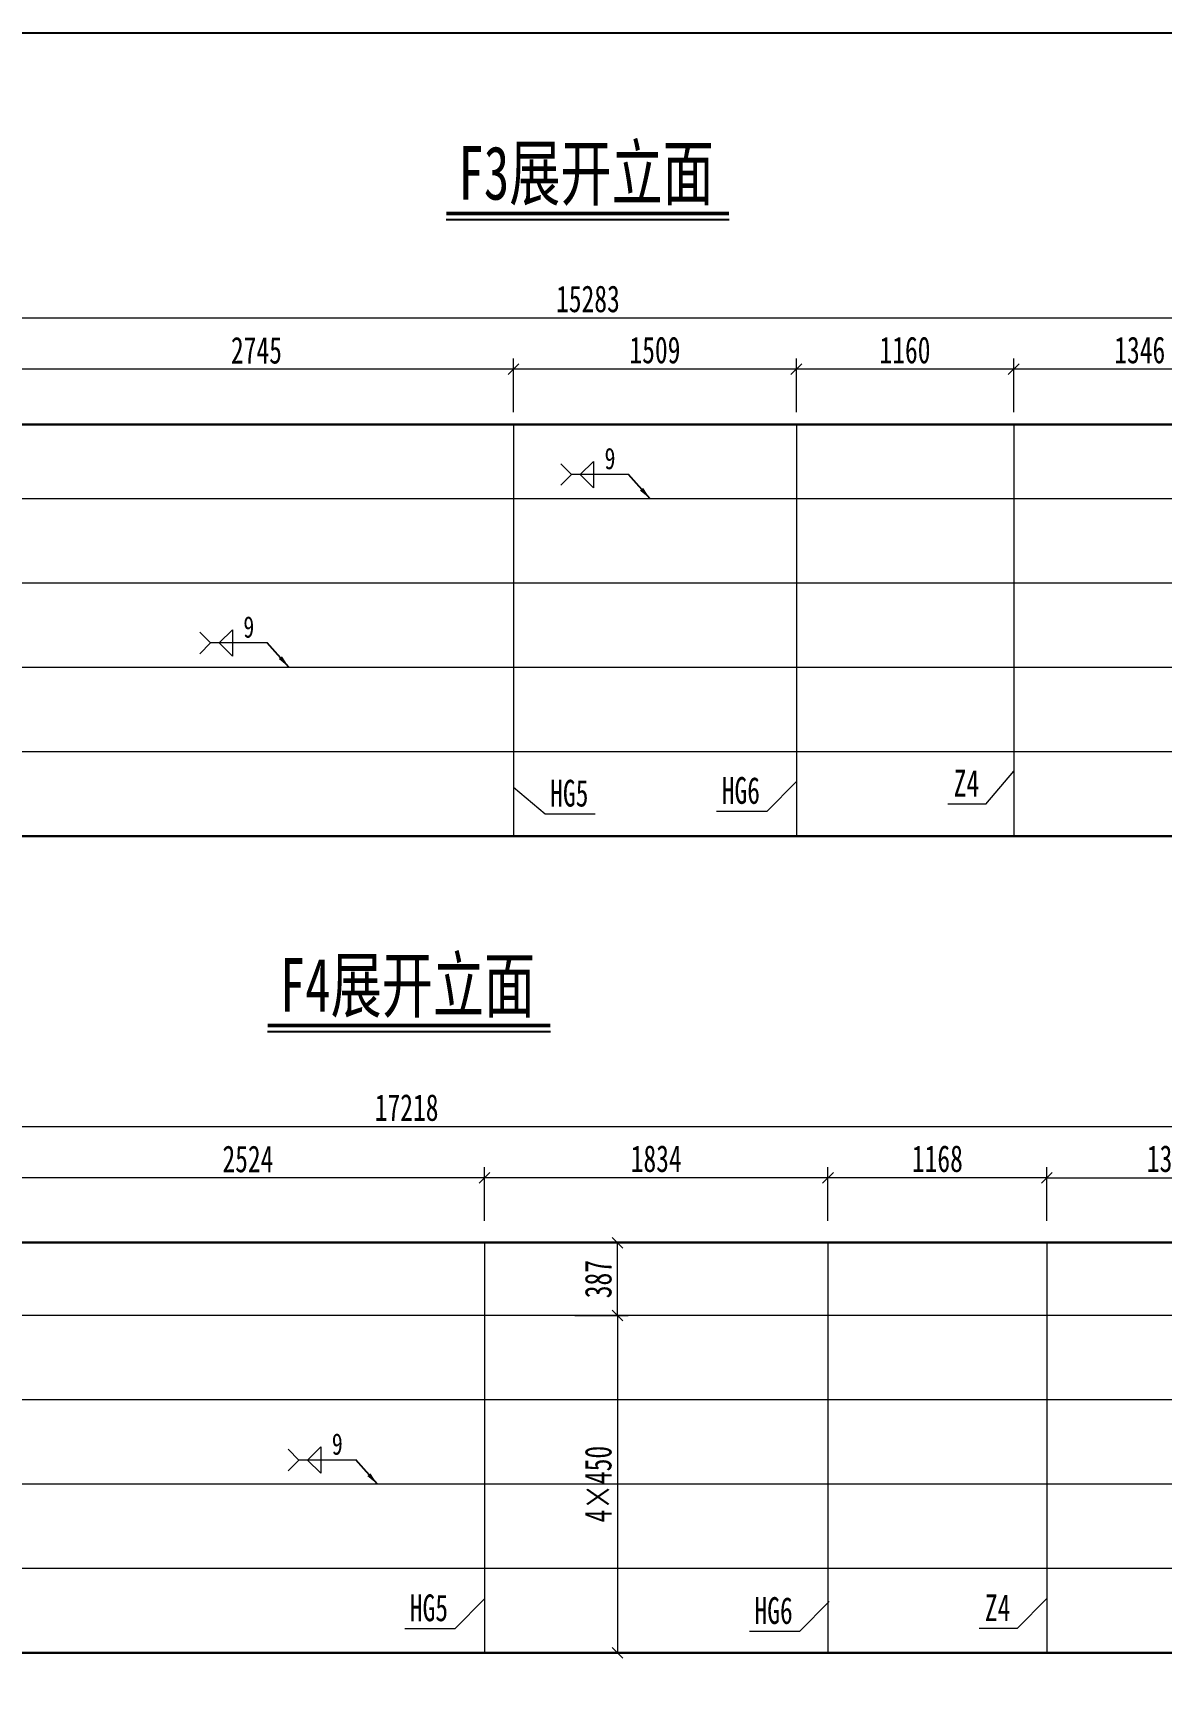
# Model space of a CAD drawing. Header units: millimetres. Extents: x -89049 to 410567, y -307459 to -100425.
# Drawn here: x 309772 to 315793, y -147422 to -138634 of the extents above; entities that cross this region are included whole.
import ezdxf
from ezdxf.enums import TextEntityAlignment as Align

# ---------------------------------------------------------------- set-up
doc = ezdxf.new("R2010")
doc.units = ezdxf.units.MM
doc.linetypes.add('DASHED', pattern=[0.75, 0.5, -0.25])
doc.layers.get('Defpoints').update_dxf_attribs({"color": 8})
for name, color, linetype, lineweight in [('Dim', 4, 'Continuous', 15), ('文字', 7, 'Continuous', 15), ('标注线及字体', 2, 'Continuous', 15), ('桥 构造粗实', 1, 'Continuous', 30), ('细实线', 4, 'Continuous', 15), ('虚线', 7, 'DASHED', 13)]:
    doc.layers.add(name, color=color, linetype=linetype, lineweight=lineweight)
doc.layers.add('Text', color=4, linetype='Continuous')
doc.styles.add('111', font='', dxfattribs={"width": 0.7})
doc.styles.add('BM_Dim', font='', dxfattribs={"width": 0.85})
doc.styles.add('SMEDI', font='', dxfattribs={"width": 0.75})
doc.styles.get("Standard").update_dxf_attribs({"font": ''})
doc.styles.get('111').set_extended_font_data('仿宋_GB2312')
doc.styles.get('BM_Dim').set_extended_font_data('仿宋_GB2312')
doc.styles.get('SMEDI').set_extended_font_data('仿宋_GB2312')
doc.styles.get('Standard').set_extended_font_data('仿宋_GB2312')
doc.dimstyles.new('200', dxfattribs={"dimscale": 0, "dimtxt": 2.5, "dimasz": 1, "dimexe": 1, "dimexo": 1, "dimgap": 0.6, "dimtad": 1, "dimdec": 0, "dimdsep": 46, "dimtxsty": '111', "dimblk": 'OBLIQUE', "dimcen": 0, "dimclrd": 4, "dimclre": 4, "dimclrt": 4, "dimadec": 1, "dimazin": 2, "dimtfac": 1, "dimtdec": 0, "dimtix": 1, "dimtmove": 2, "dimatfit": 3, "dimfxl": 4, "dimfxlon": 1, "dimtolj": 1, "dimlwd": -1, "dimlwe": -1, "dimarcsym": 0})
doc.dimstyles.new('MSteel_1.0_1.0', dxfattribs={"dimtxt": 3, "dimasz": 1.2, "dimexe": 1, "dimexo": 1, "dimgap": 1, "dimtad": 3, "dimtoh": 1, "dimdec": 0, "dimzin": 0, "dimdsep": 46, "dimtxsty": 'Standard', "dimblk": 'ARCHTICK', "dimcen": 0.09, "dimclrd": 3, "dimclre": 3, "dimadec": 0, "dimazin": 0, "dimtfac": 1, "dimtdec": 4, "dimtofl": 0, "dimtmove": 0, "dimatfit": 3, "dimfxl": 1, "dimtolj": 1, "dimtzin": 0, "dimarcsym": 0})

# ---------------------------------------------------------------- blocks, each defined once
blk = doc.blocks.new('_Oblique')
at = {"color": 0, "linetype": 'ByBlock', "lineweight": -2}
blk.add_line((-0.5, -0.5), (0.5, 0.5), dxfattribs=at)
blk = doc.blocks.new('*D4357')
at = {"layer": 'Defpoints', "color": 0, "transparency": 16777216}
for p in [(315006.4, -140428.6), (316352.1, -140767.7), (315006.4, -140791)]:
    blk.add_point(p, dxfattribs=at)
at = {"layer": '细实线', "color": 4, "transparency": 16777216}
for p, q in [((315006.4, -140657.2), (315006.4, -140371.5)), ((316352.1, -140657.2), (316352.1, -140371.5)), ((316352.1, -140428.6), (315006.4, -140428.6))]:
    blk.add_line(p, q, dxfattribs=at)
at = {"layer": '细实线', "color": 4, "transparency": 16777216, "xscale": 57.14285714285715, "yscale": 57.14285714285715, "zscale": 57.14285714285715, "rotation": 180}
blk.add_blockref('_Oblique', (315006.4, -140428.6), dxfattribs=at)
at = {"layer": '细实线', "color": 4, "transparency": 16777216, "xscale": 57.14285714285715, "yscale": 57.14285714285715, "zscale": 57.14285714285715}
blk.add_blockref('_Oblique', (316352.1, -140428.6), dxfattribs=at)
at = {"layer": '细实线', "color": 4, "transparency": 16777216, "insert": (315679.3, -140326.4), "char_height": 142.86, "attachment_point": 5, "style": '111'}
blk.add_mtext('\\A1;1346', dxfattribs=at)
blk = doc.blocks.new('*D4358')
at = {"layer": 'Defpoints', "color": 0, "transparency": 16777216}
for p in [(313846.5, -140428.6), (313846.5, -140786.3), (315006.4, -140791)]:
    blk.add_point(p, dxfattribs=at)
at = {"layer": '细实线', "color": 4, "transparency": 16777216}
for p, q in [((313846.5, -140657.2), (313846.5, -140371.5)), ((315006.4, -140657.2), (315006.4, -140371.5)), ((315006.4, -140428.6), (313846.5, -140428.6))]:
    blk.add_line(p, q, dxfattribs=at)
at = {"layer": '细实线', "color": 4, "transparency": 16777216, "xscale": 57.14285714285715, "yscale": 57.14285714285715, "zscale": 57.14285714285715, "rotation": 180}
blk.add_blockref('_Oblique', (313846.5, -140428.6), dxfattribs=at)
at = {"layer": '细实线', "color": 4, "transparency": 16777216, "xscale": 57.14285714285715, "yscale": 57.14285714285715, "zscale": 57.14285714285715}
blk.add_blockref('_Oblique', (315006.4, -140428.6), dxfattribs=at)
at = {"layer": '细实线', "color": 4, "transparency": 16777216, "insert": (314426.4, -140326.4), "char_height": 142.86, "attachment_point": 5, "style": '111'}
blk.add_mtext('\\A1;1160', dxfattribs=at)
blk = doc.blocks.new('*D4359')
at = {"layer": 'Defpoints', "color": 0, "transparency": 16777216}
for p in [(312337.4, -140428.6), (312337.4, -140816.1), (313846.5, -140786.3)]:
    blk.add_point(p, dxfattribs=at)
at = {"layer": '细实线', "color": 4, "transparency": 16777216}
for p, q in [((312337.4, -140657.2), (312337.4, -140371.5)), ((313846.5, -140657.2), (313846.5, -140371.5)), ((313846.5, -140428.6), (312337.4, -140428.6))]:
    blk.add_line(p, q, dxfattribs=at)
at = {"layer": '细实线', "color": 4, "transparency": 16777216, "xscale": 57.14285714285715, "yscale": 57.14285714285715, "zscale": 57.14285714285715, "rotation": 180}
blk.add_blockref('_Oblique', (312337.4, -140428.6), dxfattribs=at)
at = {"layer": '细实线', "color": 4, "transparency": 16777216, "xscale": 57.14285714285715, "yscale": 57.14285714285715, "zscale": 57.14285714285715}
blk.add_blockref('_Oblique', (313846.5, -140428.6), dxfattribs=at)
at = {"layer": '细实线', "color": 4, "transparency": 16777216, "insert": (313091.9, -140326.4), "char_height": 142.86, "attachment_point": 5, "style": '111'}
blk.add_mtext('\\A1;1509', dxfattribs=at)
blk = doc.blocks.new('*D4360')
at = {"layer": 'Defpoints', "color": 0, "transparency": 16777216}
for p in [(309592.9, -140428.6), (309592.9, -140816.1), (312337.4, -140862.3)]:
    blk.add_point(p, dxfattribs=at)
at = {"layer": '细实线', "color": 4, "transparency": 16777216}
for p, q in [((309592.9, -140657.2), (309592.9, -140371.5)), ((312337.4, -140657.2), (312337.4, -140371.5)), ((312337.4, -140428.6), (309592.9, -140428.6))]:
    blk.add_line(p, q, dxfattribs=at)
at = {"layer": '细实线', "color": 4, "transparency": 16777216, "xscale": 57.14285714285715, "yscale": 57.14285714285715, "zscale": 57.14285714285715, "rotation": 180}
blk.add_blockref('_Oblique', (309592.9, -140428.6), dxfattribs=at)
at = {"layer": '细实线', "color": 4, "transparency": 16777216, "xscale": 57.14285714285715, "yscale": 57.14285714285715, "zscale": 57.14285714285715}
blk.add_blockref('_Oblique', (312337.4, -140428.6), dxfattribs=at)
at = {"layer": '细实线', "color": 4, "transparency": 16777216, "insert": (310965.2, -140327.9), "char_height": 142.86, "attachment_point": 5, "style": '111'}
blk.add_mtext('\\A1;2745', dxfattribs=at)
blk = doc.blocks.new('*D4363')
at = {"layer": 'Defpoints', "color": 0, "transparency": 16777216}
for p in [(305092.9, -140155.9), (305092.9, -140796.8), (320375.7, -140777.9)]:
    blk.add_point(p, dxfattribs=at)
at = {"layer": '细实线', "color": 4, "transparency": 16777216}
for p, q in [((305092.9, -140384.5), (305092.9, -140098.8)), ((320375.7, -140155.9), (305092.9, -140155.9)), ((320375.7, -140384.5), (320375.7, -140098.8))]:
    blk.add_line(p, q, dxfattribs=at)
at = {"layer": '细实线', "color": 4, "transparency": 16777216, "xscale": 57.14285714285715, "yscale": 57.14285714285715, "zscale": 57.14285714285715, "rotation": 180}
blk.add_blockref('_Oblique', (305092.9, -140155.9), dxfattribs=at)
at = {"layer": '细实线', "color": 4, "transparency": 16777216, "xscale": 57.14285714285715, "yscale": 57.14285714285715, "zscale": 57.14285714285715}
blk.add_blockref('_Oblique', (320375.7, -140155.9), dxfattribs=at)
at = {"layer": '细实线', "color": 4, "transparency": 16777216, "insert": (312734.3, -140053.7), "char_height": 142.86, "attachment_point": 5, "style": '111'}
blk.add_mtext('\\A1;15283', dxfattribs=at)
blk = doc.blocks.new('*D4367')
at = {"layer": 'Defpoints', "color": 0, "transparency": 16777216}
for p in [(303157.7, -144470.3), (303157.7, -145087.8), (320375.7, -145092.3)]:
    blk.add_point(p, dxfattribs=at)
at = {"layer": '细实线', "color": 4, "transparency": 16777216}
for p, q in [((303157.7, -144698.9), (303157.7, -144413.2)), ((320375.7, -144698.9), (320375.7, -144413.2)), ((320375.7, -144470.3), (303157.7, -144470.3))]:
    blk.add_line(p, q, dxfattribs=at)
at = {"layer": '细实线', "color": 4, "transparency": 16777216, "xscale": 57.14285714285715, "yscale": 57.14285714285715, "zscale": 57.14285714285715, "rotation": 180}
blk.add_blockref('_Oblique', (303157.7, -144470.3), dxfattribs=at)
at = {"layer": '细实线', "color": 4, "transparency": 16777216, "xscale": 57.14285714285715, "yscale": 57.14285714285715, "zscale": 57.14285714285715}
blk.add_blockref('_Oblique', (320375.7, -144470.3), dxfattribs=at)
at = {"layer": '细实线', "color": 4, "transparency": 16777216, "insert": (311766.7, -144368.1), "char_height": 142.86, "attachment_point": 5, "style": '111'}
blk.add_mtext('\\A1;17218', dxfattribs=at)
blk = doc.blocks.new('*D4373')
at = {"layer": 'Defpoints', "color": 0, "transparency": 16777216}
for p in [(314015.4, -144743), (314015.4, -145233.3), (315183, -145260)]:
    blk.add_point(p, dxfattribs=at)
at = {"layer": '细实线', "color": 4, "transparency": 16777216}
for p, q in [((314015.4, -144971.6), (314015.4, -144685.9)), ((315183, -144971.6), (315183, -144685.9)), ((315183, -144743), (314015.4, -144743))]:
    blk.add_line(p, q, dxfattribs=at)
at = {"layer": '细实线', "color": 4, "transparency": 16777216, "xscale": 57.14285714285715, "yscale": 57.14285714285715, "zscale": 57.14285714285715, "rotation": 180}
blk.add_blockref('_Oblique', (314015.4, -144743), dxfattribs=at)
at = {"layer": '细实线', "color": 4, "transparency": 16777216, "xscale": 57.14285714285715, "yscale": 57.14285714285715, "zscale": 57.14285714285715}
blk.add_blockref('_Oblique', (315183, -144743), dxfattribs=at)
at = {"layer": '细实线', "color": 4, "transparency": 16777216, "insert": (314599.2, -144640.8), "char_height": 142.86, "attachment_point": 5, "style": '111'}
blk.add_mtext('\\A1;1168', dxfattribs=at)
blk = doc.blocks.new('*D4374')
at = {"layer": 'Defpoints', "color": 0, "transparency": 16777216}
for p in [(312181.8, -144743), (312181.8, -145208.1), (314015.4, -145233.3)]:
    blk.add_point(p, dxfattribs=at)
at = {"layer": '细实线', "color": 4, "transparency": 16777216}
for p, q in [((312181.8, -144971.6), (312181.8, -144685.9)), ((314015.4, -144971.6), (314015.4, -144685.9)), ((314015.4, -144743), (312181.8, -144743))]:
    blk.add_line(p, q, dxfattribs=at)
at = {"layer": '细实线', "color": 4, "transparency": 16777216, "xscale": 57.14285714285715, "yscale": 57.14285714285715, "zscale": 57.14285714285715, "rotation": 180}
blk.add_blockref('_Oblique', (312181.8, -144743), dxfattribs=at)
at = {"layer": '细实线', "color": 4, "transparency": 16777216, "xscale": 57.14285714285715, "yscale": 57.14285714285715, "zscale": 57.14285714285715}
blk.add_blockref('_Oblique', (314015.4, -144743), dxfattribs=at)
at = {"layer": '细实线', "color": 4, "transparency": 16777216, "insert": (313098.6, -144640.8), "char_height": 142.86, "attachment_point": 5, "style": '111'}
blk.add_mtext('\\A1;1834', dxfattribs=at)
blk = doc.blocks.new('*D4375')
at = {"layer": 'Defpoints', "color": 0, "transparency": 16777216}
for p in [(309657.7, -144743), (312181.8, -145208.1), (309657.7, -145271.6)]:
    blk.add_point(p, dxfattribs=at)
at = {"layer": '细实线', "color": 4, "transparency": 16777216}
for p, q in [((309657.7, -144971.6), (309657.7, -144685.9)), ((312181.8, -144971.6), (312181.8, -144685.9)), ((312181.8, -144743), (309657.7, -144743))]:
    blk.add_line(p, q, dxfattribs=at)
at = {"layer": '细实线', "color": 4, "transparency": 16777216, "xscale": 57.14285714285715, "yscale": 57.14285714285715, "zscale": 57.14285714285715, "rotation": 180}
blk.add_blockref('_Oblique', (309657.7, -144743), dxfattribs=at)
at = {"layer": '细实线', "color": 4, "transparency": 16777216, "xscale": 57.14285714285715, "yscale": 57.14285714285715, "zscale": 57.14285714285715}
blk.add_blockref('_Oblique', (312181.8, -144743), dxfattribs=at)
at = {"layer": '细实线', "color": 4, "transparency": 16777216, "insert": (310919.7, -144642.3), "char_height": 142.86, "attachment_point": 5, "style": '111'}
blk.add_mtext('\\A1;2524', dxfattribs=at)
blk = doc.blocks.new('_ArchTick')
at = {"color": 0, "linetype": 'ByBlock', "const_width": 0.15}
blk.add_lwpolyline([(-0.5, -0.5), (0.5, 0.5)], dxfattribs=at)
blk = doc.blocks.new('角焊缝2')
at = {"layer": 'Dim'}
blk.add_line((-3138.01, 370.22), (-3132.7, 370.22), dxfattribs=at)
blk.add_lwpolyline([(-3134.75, 371.45), (-3134.75, 368.99), (-3133.52, 370.22)], close=True, dxfattribs=at)
blk.add_lwpolyline([(-3131.7, 369.22), (-3132.7, 370.22), (-3131.7, 371.22)], dxfattribs=at)
blk = doc.blocks.new('*D4396')
at = {"layer": 'Defpoints', "color": 0, "transparency": 16777216}
for p in [(316523.2, -144743), (316523.2, -145136.8), (315183, -145260)]:
    blk.add_point(p, dxfattribs=at)
at = {"layer": '细实线', "color": 4, "transparency": 16777216}
for p, q in [((315183, -144971.6), (315183, -144685.9)), ((316523.2, -144971.6), (316523.2, -144685.9)), ((315183, -144743), (316523.2, -144743))]:
    blk.add_line(p, q, dxfattribs=at)
at = {"layer": '细实线', "color": 4, "transparency": 16777216, "xscale": 57.14285714285715, "yscale": 57.14285714285715, "zscale": 57.14285714285715, "rotation": 180}
blk.add_blockref('_Oblique', (315183, -144743), dxfattribs=at)
at = {"layer": '细实线', "color": 4, "transparency": 16777216, "xscale": 57.14285714285715, "yscale": 57.14285714285715, "zscale": 57.14285714285715}
blk.add_blockref('_Oblique', (316523.2, -144743), dxfattribs=at)
at = {"layer": '细实线', "color": 4, "transparency": 16777216, "insert": (315853.1, -144640.8), "char_height": 142.86, "attachment_point": 5, "style": '111'}
blk.add_mtext('\\A1;1340', dxfattribs=at)
blk = doc.blocks.new('*D4413')
at = {"layer": 'Defpoints', "color": 0, "transparency": 16777216}
for p in [(312322.7, -145476.2), (312322.7, -147276.2), (312892.1, -147276.2)]:
    blk.add_point(p, dxfattribs=at)
at = {"layer": '细实线', "color": 4, "transparency": 16777216}
for p, q in [((312663.5, -145476.2), (312949.2, -145476.2)), ((312892.1, -145476.2), (312892.1, -147276.2)), ((312663.5, -147276.2), (312949.2, -147276.2))]:
    blk.add_line(p, q, dxfattribs=at)
at = {"layer": '细实线', "color": 4, "transparency": 16777216, "xscale": 57.14285714285715, "yscale": 57.14285714285715, "zscale": 57.14285714285715}
for p, rotation in [((312892.1, -145476.2), 90), ((312892.1, -147276.2), 270)]:
    blk.add_blockref('_Oblique', p, dxfattribs=dict(at, rotation=rotation))
at = {"layer": '细实线', "color": 4, "transparency": 16777216, "insert": (312789.8, -146376.2), "char_height": 142.86, "attachment_point": 5, "rotation": 90, "style": '111'}
blk.add_mtext('\\A1;4×450', dxfattribs=at)
blk = doc.blocks.new('*D4414')
at = {"layer": 'Defpoints', "color": 0, "transparency": 16777216}
for p in [(312322.7, -145089.2), (312892.1, -145089.2), (312322.7, -145476.2)]:
    blk.add_point(p, dxfattribs=at)
at = {"layer": '细实线', "color": 4, "transparency": 16777216}
for p, q in [((312663.5, -145089.2), (312949.2, -145089.2)), ((312892.1, -145476.2), (312892.1, -145089.2)), ((312663.5, -145476.2), (312949.2, -145476.2))]:
    blk.add_line(p, q, dxfattribs=at)
at = {"layer": '细实线', "color": 4, "transparency": 16777216, "xscale": 57.14285714285715, "yscale": 57.14285714285715, "zscale": 57.14285714285715}
for p, rotation in [((312892.1, -145089.2), 90), ((312892.1, -145476.2), 270)]:
    blk.add_blockref('_Oblique', p, dxfattribs=dict(at, rotation=rotation))
at = {"layer": '细实线', "color": 4, "transparency": 16777216, "insert": (312789.8, -145282.7), "char_height": 142.86, "attachment_point": 5, "rotation": 90, "style": '111'}
blk.add_mtext('\\A1;387', dxfattribs=at)

msp = doc.modelspace()

# ---------------------------------------------------------------- linework, layer by layer
at = {"color": 4}
for p, q in [((313487.7, -139631.5), (311978.3, -139631.5)), ((312534.3, -143964), (311024.9, -143964))]:
    msp.add_line(p, q, dxfattribs=at)
at = {"color": 6, "const_width": 20.6}
for points in [[(313487.7, -139597.2), (311978.3, -139597.2)], [(312534.3, -143929.7), (311024.9, -143929.7)]]:
    msp.add_lwpolyline(points, dxfattribs=at)
at = {"layer": 'Defpoints'}
msp.add_lwpolyline([(300566.6, -138634.1), (322566.6, -138634.1), (322566.6, -153251.3), (300566.6, -153251.3)], close=True, dxfattribs=at)
at = {"layer": '桥 构造粗实'}
for points in [[(320375.7, -142519.2), (320025.7, -142519.2, -0.414214), (319965.7, -142459.2), (319965.7, -141709.2, -0.414214), (320175.7, -141499.2), (320375.7, -141499.2), (320375.7, -140722.9), (305092.9, -140722.9)], [(303157.7, -147276.2), (320375.7, -147276.2), (320375.7, -146876.2), (320025.7, -146876.2, -0.414214), (319965.7, -146816.2), (319965.7, -146066.2, -0.414214), (320175.7, -145856.2), (320375.7, -145856.2), (320375.7, -145087.8)]]:
    msp.add_lwpolyline(points, format="xyb", dxfattribs=at)
for points in [[(305092.9, -142919.2), (320375.7, -142919.2), (320375.7, -142519.2)], [(320375.7, -145087.8), (303157.7, -145087.8)]]:
    msp.add_lwpolyline(points, dxfattribs=at)
at = {"layer": '细实线'}
for p, q in [((314858.6, -142748.4), (315006.4, -142573.1)), ((312505.8, -142802.1), (312337.4, -142659)), ((313688.8, -142787.5), (313846.5, -142627)), ((313688.8, -142787.5), (313421.2, -142787.5)), ((314858.6, -142748.4), (314655.8, -142748.4)), ((312773.5, -142802.1), (312505.8, -142802.1)), ((312024.1, -147148.2), (312181.8, -146987.6)), ((313863.7, -147162.8), (314021.4, -147002.2)), ((315025.4, -147147.3), (315183, -146986.8)), ((312024.1, -147148.2), (311756.5, -147148.2)), ((313863.7, -147162.8), (313596.1, -147162.8)), ((315025.4, -147147.3), (314822.6, -147147.3))]:
    msp.add_line(p, q, dxfattribs=at)
at = {"layer": '虚线', "ltscale": 5}
for p, q in [((312337.4, -140722.9), (312337.4, -142919.2)), ((313846.5, -140722.9), (313846.5, -142919.2)), ((315006.4, -140722.9), (315006.4, -142919.2)), ((320275.9, -141119.2), (306392.9, -141119.2)), ((319557.7, -141569.2), (306392.9, -141569.2)), ((319557.7, -142019.2), (306392.9, -142019.2)), ((319557.7, -142469.2), (306392.9, -142469.2)), ((312181.8, -145087.8), (312181.8, -147276.2)), ((314015.4, -145087.8), (314015.4, -147276.2)), ((315183, -145087.8), (315183, -147276.2)), ((320275.9, -145476.2), (304357.7, -145476.2)), ((319557.7, -145926.2), (304357.7, -145926.2)), ((319557.7, -146376.2), (304357.7, -146376.2)), ((319557.7, -146826.2), (304357.7, -146826.2))]:
    msp.add_line(p, q, dxfattribs=at)

# ---------------------------------------------------------------- block references
at = {"layer": '细实线', "color": 8, "xscale": -57.1428571428572, "yscale": 57.1428571428572, "zscale": 57.1428571428572}
for p in [(133635.4, -162145.5), (131707.9, -163044.1), (132180, -167403.2)]:
    msp.add_blockref('角焊缝2', p, dxfattribs=at)

# ---------------------------------------------------------------- texts
at = {"layer": 'Text', "style": 'SMEDI', "width": 0.75}
for p in [(312822.8, -140904.4), (310895.2, -141803), (311367.4, -146162.1)]:
    msp.add_text('9', height=114.3, dxfattribs=at).set_placement(p, align=Align.MIDDLE_LEFT)
at = {"layer": '文字', "style": 'BM_Dim', "width": 0.7}
for s, p in [('HG5', (312635, -142804.4)), ('HG6', (313550.4, -142789.8)), ('Z4', (314754.2, -142750.8)), ('HG5', (311885.7, -147150.5)), ('HG6', (313725.3, -147165.1)), ('Z4', (314921, -147149.7))]:
    msp.add_text(s, height=142.86, dxfattribs=at).set_placement(p, align=Align.BOTTOM_CENTER)
at = {"layer": '标注线及字体', "style": '111', "width": 0.7}
for s, p in [('F3展开立面', (312724.3, -139375)), ('F4展开立面', (311770.9, -143707.5))]:
    msp.add_text(s, height=285.71, dxfattribs=at).set_placement(p, align=Align.MIDDLE)

# ---------------------------------------------------------------- dimensions: what is measured, and where the dimension line sits
at = {"layer": '细实线'}
for base, p1, p2, angle, picture, middle in [((305092.9, -140155.9), (320375.7, -140777.9), (305092.9, -140796.8), 180, '*D4363', (312734.3, -140053.7)), ((309592.8972, -140428.6347), (312337.4129, -140862.3012), (309592.8972, -140816.0652), 180, '*D4360', (310965.1551, -140327.9398)), ((312337.4, -140428.6), (313846.5, -140786.3), (312337.4, -140816.1), 180, '*D4359', (313091.9, -140326.4)), ((313846.5, -140428.6), (315006.4, -140791), (313846.5, -140786.3), 180, '*D4358', (314426.4, -140326.4)), ((315006.4, -140428.6), (316352.1, -140767.7), (315006.4, -140791), 180, '*D4357', (315679.3, -140326.4)), ((303157.7, -144470.3), (320375.7, -145092.3), (303157.7, -145087.8), 180, '*D4367', (311766.7, -144368.1)), ((309657.7, -144743), (312181.8, -145208.1), (309657.7, -145271.6), 180, '*D4375', (310919.7, -144642.3)), ((312181.8, -144743), (314015.4, -145233.3), (312181.8, -145208.1), 180, '*D4374', (313098.6, -144640.8)), ((314015.4, -144743), (315183, -145260), (314015.4, -145233.3), 180, '*D4373', (314599.2, -144640.8)), ((312892.1, -145089.2), (312322.7, -145476.2), (312322.7, -145089.2), 90, '*D4414', (312789.8, -145282.7))]:
    dim = msp.add_linear_dim(base=base, p1=p1, p2=p2, angle=angle, dimstyle='200', override={"dimscale": 57.142857, "dimblk": 'Oblique'}, dxfattribs=at)
    dim.commit()
    dim.dimension.update_dxf_attribs({"geometry": picture, "text_midpoint": middle})
dim = msp.add_linear_dim(base=(316523.2, -144743), p1=(315183, -145260), p2=(316523.2, -145136.8), dimstyle='200', override={"dimscale": 57.142857, "dimblk": 'Oblique'}, dxfattribs=at)
dim.commit()
dim.dimension.update_dxf_attribs({"geometry": '*D4396', "text_midpoint": (315853.1, -144640.8)})
dim = msp.add_linear_dim(base=(312892.1, -147276.2), p1=(312322.7, -145476.2), p2=(312322.7, -147276.2), angle=270, text='4×450', dimstyle='200', override={"dimscale": 57.142857, "dimtxsty": '111', "dimblk": 'Oblique'}, dxfattribs=at)
dim.commit()
dim.dimension.update_dxf_attribs({"geometry": '*D4413', "text_midpoint": (312789.8, -146376.2)})

# ---------------------------------------------------------------- leaders
at = {"layer": 'Dim'}
for points in [[(313066.2, -141119.5), (312950.3, -140989.9)], [(311138.6, -142018.1), (311022.7, -141888.5)], [(311610.8, -146377.2), (311494.8, -146247.6)]]:
    msp.add_leader(points, dimstyle='MSteel_1.0_1.0', override={"dimscale": 57.142857, "dimclrd": 256}, dxfattribs=at)

doc.saveas('drawing.dxf')
